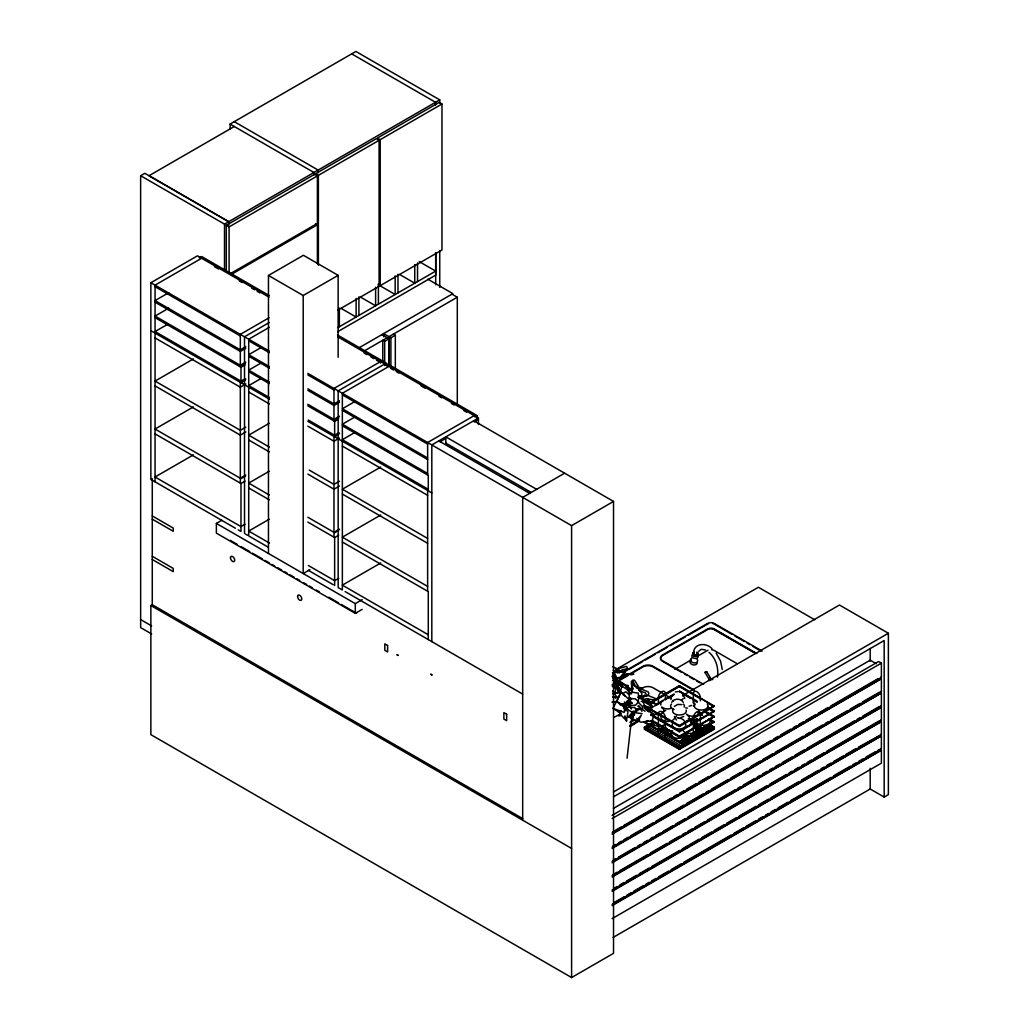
<?xml version="1.0" encoding="UTF-8"?>
<svg xmlns="http://www.w3.org/2000/svg" width="1029" height="1029" viewBox="0 0 1029 1029"><rect width="100%" height="100%" fill="white"/><g stroke="black" fill="none" stroke-linecap="round" stroke-linejoin="round"><path stroke-width="1.5" d="M435.704 284.763L435.717 252.478L435.717 275.129L337.641 331.75M626.224 704.865L626.237 702.37L627.523 700.633M696.929 655.987C693.147 658.406 692.993 650.675 693.662 655.537C694.536 656.939 697.932 656.566 697.225 654.547C697.984 656.759 694.073 656.888 693.327 655.203L693.7 653.814M696.852 655.936L697.276 654.933M617.722 672.143L617.078 668.696L612.525 666.689M627.291 704.633L627.574 703.862M617.259 673.017L617.49 670.046L618.763 668.554L626.185 666.406L627.227 667.281L627.381 669.506L621.31 675.744M627.073 758.244L631.845 716.094M619.741 710.434L619.741 713.727L626.648 720.866L624.937 716.21M624.384 701.984L625.632 705.765L627.626 707.399L630.533 707.193L625.285 702.987M618.005 691.244L619.098 687.745M631.574 693.495L632.243 685.185L636.514 686.343L641.852 693.469L641.736 694.961L639.614 696.955M648.167 698.755L648.784 700.878L642.984 700.788M614.802 693.623L615.831 689.07L612.216 686.099M398.339 655.447L397.117 654.753M432.064 674.921L430.855 674.214M616.255 679.14L614.647 686.189L612.229 684.967M634.687 712.235L632.115 718.744L636.488 720.493L641.299 715.296L638.019 721.11L640.733 722.191L652.077 720.892L679.372 736.623L714.319 716.454L679.372 737.111L651.151 720.814M652.077 720.892L654.225 714.679L650.727 715.026L652.965 713.843L645.788 708.479L647.884 709.933L650.727 708.466M625.581 704.196L625.786 705.212L624.989 704.248M624.14 706.846L625.092 704.235L622.365 705.328L619.908 704.582M623.252 694.832L624.063 692.581L626.031 691.835L629.452 695.205L628.796 698.91M613.683 717.522L621.31 713.47L613.04 708.441L621.066 691.99L629.375 699.913L623.059 704.878L616.77 701.546L612.371 701.804M693.803 650.701C696.131 642.533 707.155 643.189 712.017 648.643M612.165 702.395L616.77 701.546L621.066 691.99L624.873 696.016M633.607 711.399L630.327 718.036L634.378 712.004M642.469 708.904L642.495 706.563L638.121 702.138M619.226 691.205C617.194 691.617 620.088 692.002 618.532 687.128M622.288 703.63L624.796 704.775M619.265 672.76L622.236 669.763L626.635 668.953L625.581 670.368L621.001 672.22M620.41 713.47L618.712 716.03L620.899 715.451M623.793 708.338L625.478 705.765M615.162 675.178C614.853 681.044 619.381 689.314 616.86 677.609M615.612 675.243L618.468 691.578L616.795 683.127C619.098 684.709 613.824 677.404 615.316 674.96M693.43 654.097L693.289 654.817M625.864 710.151L627.175 708.299L625.092 710.692M671.705 702.318C674.124 698.164 680.851 698.164 683.282 702.318M681.597 700.325L683.153 698.64M625.478 710.563L627.175 708.299M628.41 717.264L633.054 711.18M637.633 700.685L638.649 699.398L638.314 693.122L632.269 692.208L629.066 694.536M698.691 651.267L701.302 649.26L705.431 649.968M634.649 714.358L632.063 717.509L632.951 717.792M624.05 707.283L625.786 705.212M622.494 677.146L626.584 674.149M674.265 706.486L677.725 704.428L681.893 704.608M620.551 684.336L622.545 682.78L621.362 685.378L621.953 686.742L620.346 685.648M634.34 714.267L630.841 717.123L628.526 716.39M638.932 705.727L640.591 708.235L634.752 712.673L642.109 713.676M705.277 672.181L706.344 671.513L705.379 672.091M705.251 672.734L706.782 671.796L710.447 677.97L708.904 678.896L705.187 672.76L705.894 672.361M706.782 671.796L706.1 672.233M708.891 678.896L710.499 677.931M683.68 716.454L680.349 717.869M626.159 686.626L627.96 685.365L627.085 685.648L627.073 687.025M619.136 677.301L616.667 678.908L617.863 685.7M705.187 672.207L705.971 671.718M709.586 680.632L710.293 680.208M627.729 690.588L632.899 688.092L629.131 690.047M640.372 698.575L646.032 695.54L648.797 695.758L656.412 698.948L654.122 700.08L646.778 698.665L642.996 699.579M711.026 679.757L712.364 678.973M712.068 679.706L712.865 679.243M151.649 633.98L140.651 627.626L140.626 175.727L144.819 173.309L228.708 221.711L228.708 225.338M230.084 128.921L230.084 124.072L355.88 51.45L439.743 99.864L439.743 103.08M234.278 126.503L149.038 175.715L228.708 221.711M140.626 175.727L224.515 224.129L439.743 99.864M226.29 271.18L226.29 225.3L314.604 174.313L317.395 175.92L317.395 223.396L230.47 273.585M226.29 225.3L229.081 226.907L317.395 175.92M379.084 140.317L376.28 138.696L315.594 173.734L318.385 175.354L379.084 140.317L379.084 286.319L337.705 310.218M441.981 103.993L439.177 102.385L377.399 138.053L380.203 139.661L441.981 103.993L441.981 250.008L380.203 285.676L378.338 284.609M235.435 528.25L150.864 479.424L150.864 282.731L197.452 255.822L269.032 297.149M199.227 257.842L201.555 256.491L269.199 295.542M201.645 258.253L155.057 285.149L155.057 481.842M168.756 292.699L155.057 300.609L240.323 349.847L245.802 346.683M168.756 308.173L155.057 316.083L240.323 365.308L245.802 362.144M231.847 274.151L317.395 224.759L317.395 263.656M167.393 324.431L155.057 331.544L240.979 381.154L245.082 378.788M268.466 553.499L268.466 275.463L303.414 255.295L338.142 275.348L338.142 357.307M193.426 358.928L155.057 381.077L240.323 430.302L245.802 427.138M268.466 275.463L303.195 295.516L338.142 275.348M269.096 317.755L240.323 334.374L240.323 366.877M269.186 322.553L244.516 336.792L244.516 533.498M269.264 327.351L248.709 339.223L248.709 535.916L268.119 547.119M245.802 348.239L240.323 351.403L155.057 302.179M261.044 347.57L248.709 354.683L269.341 366.594M240.979 365.694L245.082 363.314M155.057 317.639L240.979 367.25L245.082 364.871M261.044 363.031L248.709 370.157L269.341 382.068M193.426 406.892L155.057 429.042L240.323 478.266L245.802 475.102M245.802 379.174L240.323 382.338L240.323 483.103M245.082 380.344L240.979 382.711L240.979 367.25M337.872 327.582L435.704 271.103L419.215 261.585M245.802 384.01L240.323 387.187L155.057 337.949M261.044 378.505L248.709 385.618L269.495 397.618M358.542 348.098L452.863 293.638L427.923 279.232M363.867 351.172L387.187 337.705M457.3 404.706L457.3 297.227L388.962 336.676L388.962 365.552M382.749 361.025L382.749 340.265L384.666 341.371L389.116 338.811L389.116 365.552M383.637 336.817L383.637 333.602L390.891 337.795L395.329 335.222L395.329 368.253M193.426 454.857L155.057 477.006L240.979 526.604L245.082 524.237M245.802 431.974L240.323 435.138L155.057 385.914M269.264 423.279L248.709 435.151L269.341 447.062M384.756 364.961L387.097 363.61L337.512 334.991M386.531 365.977L388.859 364.639L477.212 415.639L477.212 418.803M388.962 366.388L342.361 393.284L342.361 589.99L338.168 587.559L338.168 390.866L384.756 363.97L384.756 365.527M339.454 400.744L333.975 403.908L307.851 388.833M339.454 402.313L333.975 405.477L307.851 390.39M354.696 401.632L342.361 408.757L427.627 457.982M339.454 416.218L333.975 419.382L307.851 404.294M334.631 419.755L338.747 417.388M307.851 405.85L334.631 421.324L338.747 418.944M240.979 478.639L245.082 476.273M354.696 417.105L342.361 424.218L427.627 473.456M155.057 433.878L240.979 483.489L245.082 481.109M269.264 471.243L248.709 483.115L269.341 495.026M338.747 432.849L334.631 435.228L308.301 420.025M339.454 433.248L333.975 436.412L333.975 537.177M338.747 434.418L334.631 436.785L334.631 421.324M339.454 438.084L333.975 441.248L307.851 426.16M354.696 432.566L342.361 439.692L428.283 489.302M362.169 609.374L355.301 613.348L216.373 533.138L216.373 523.414L221.865 520.237M269.264 519.208L248.709 531.08L269.495 543.08M339.454 481.212L333.975 484.376L309.227 470.086M339.454 486.048L333.975 489.212L307.851 474.125M380.73 467.063L342.361 489.212L427.627 538.45M474.228 415.613L427.627 442.521L427.627 475.012M474.871 416.989L477.212 415.639M473.752 420.732L613.528 501.432L613.528 953.343L571.597 977.55L150.864 734.642L150.864 605.528L152.266 604.718L522.693 818.582M478.421 424.398L478.421 418.044L431.82 444.94L431.82 641.633M440.052 441.75L445.531 438.586M474.305 421.98L478.421 419.6M339.454 529.176L333.975 532.34L307.851 517.253M334.631 532.713L338.747 530.347M307.851 522.089L334.631 537.562L338.747 535.183M380.73 515.027L342.361 537.177L427.627 586.414M309.922 569.667L303.195 573.539L303.195 295.516M338.747 578.311L334.631 580.678L308.301 565.474M380.73 562.992L342.361 585.141L428.283 634.752M564.612 473.186L522.681 497.393L522.681 820.19M216.373 523.414L355.301 603.624L362.169 599.663M307.851 373.36L571.597 525.639L613.528 501.432M615.574 669.712L758.386 587.263L814.749 619.805M624.654 671.294L707.528 623.445A4.759 2.753 0 0 1 714.255 623.445L762.155 651.1M628.796 669.545L642.611 661.57M645.376 659.975L655.049 654.393M657.801 652.798L667.474 647.215M670.239 645.62L685.43 636.848M688.195 635.253L707.528 624.101A4.759 2.753 0 0 1 708.505 623.664M614.403 682.741L643.074 666.2A6.959 4.013 0 0 1 652.913 666.2L694.292 690.086M614.403 683.385L628.05 675.513M630.79 673.931L643.074 666.843A6.959 4.013 0 0 1 652.913 666.843L692.916 689.932M638.97 690.06L643.074 687.694A6.959 4.013 0 0 1 652.913 687.694L670.844 698.048M674.921 669.313L691.437 659.769M696.929 656.592L707.939 650.238M649.801 702.704L679.372 685.623L714.319 706.28L679.372 726.461L644.424 706.28M649.363 703.437L679.372 686.111L714.319 706.28M649.363 703.926L679.372 686.6L701.199 699.193M647.112 709.573L652.489 706.473M656.528 704.145L673.995 694.06M646.636 710.344L652.489 706.962M656.528 704.633L663.242 700.749M665.724 699.308L673.995 694.536M657.544 704.518L661.634 702.164M668.464 698.228L671.191 696.646M629.941 722.358L634.018 720.004L636.629 721.509L636.629 722.68M631.304 722.088L634.018 720.004M629.838 725.432L636.629 721.509M629.838 725.947L636.629 722.036M629.851 726.037L639.562 720.416M682.6 695.578L839.458 605.013L888.374 633.259L888.374 794.658L884.181 797.076L870.2 789.011L613.078 937.458M631.189 725.818L635.266 723.464M644.424 722.268L683.693 744.79L644.424 722.268L647.112 720.712M648 720.686L645.273 722.268L679.372 741.472L713.483 722.268L709.38 719.901M662.998 712.029L665.724 710.447M708.942 724.004L714.319 727.104L714.319 729.201L679.372 749.382L644.424 729.201L644.424 727.104L652.489 722.448M654.47 725.432L651.743 723.85L644.849 727.837L644.849 728.956L679.796 749.138L679.796 747.517L644.424 727.104M646.212 727.696L651.666 724.545M644.424 729.201L653.454 723.992M653.454 724.48L645.273 729.201L645.273 727.104L679.372 746.797L713.483 727.104L713.483 729.201L707.643 725.741M645.273 706.28L679.372 725.496L713.483 706.28L708.016 703.141M714.319 705.804L679.372 725.972L644.424 705.804M650.727 714.28L679.372 730.822L713.483 711.618L708.016 708.466M652.489 716.274L679.372 731.786L714.319 711.129L679.372 731.297L650.727 714.756M652.09 720.39L679.372 736.147L713.483 716.943L703.926 711.425M679.372 741.96L714.319 721.779L679.372 742.436L679.372 741.472M651.743 723.85L644.424 727.593L678.947 747.517L714.319 727.104M679.796 747.517L714.319 727.593L709.38 724.738M679.372 748.893L713.894 728.956L713.894 727.349M613.528 791.944L888.374 633.259M613.528 796.78L884.181 640.527L884.181 797.076M613.438 808.408L870.2 660.168L876.258 663.666M612.101 815.367L878.586 661.506L881.39 663.126L881.39 677.416L612.126 832.873M612.126 818.582L881.39 663.126M612.95 831.754L621.284 826.943M624.05 825.335L651.82 809.308M654.585 807.714L671.242 798.092M674.021 796.497L676.799 794.89M679.577 793.282L683.732 790.877M686.51 789.282L696.234 783.674M699 782.066L708.724 776.458M711.502 774.85L740.648 758.026M743.414 756.431L771.184 740.404M773.949 738.796L778.117 736.391M780.895 734.783L790.606 729.175M793.385 727.58L796.163 725.972M798.941 724.377L803.109 721.972M805.874 720.364L815.598 714.756M818.364 713.148L828.088 707.54M830.866 705.945L878.046 678.69M612.95 833.04L881.39 678.703L881.39 691.707L612.126 847.176M612.126 834.172L881.39 678.703M612.95 846.044L615.728 844.449M618.506 842.841L621.284 841.233M624.05 839.638L628.217 837.233M630.996 835.625L640.707 830.017M643.485 828.422L653.209 822.801M655.975 821.206L683.732 805.18M686.51 803.572L703.167 793.964M705.945 792.356L708.724 790.748M711.502 789.153L728.159 779.532M730.924 777.937L740.648 772.329M743.414 770.721L747.581 768.316M750.36 766.708L760.071 761.1M762.849 759.505L772.573 753.897M775.339 752.289L803.109 736.262M805.874 734.655L810.042 732.262M812.82 730.654L822.531 725.046M825.309 723.438L828.088 721.843M830.866 720.236L847.523 710.615M850.288 709.02L860.012 703.412M862.791 701.804L879.435 692.195M612.95 847.343L881.39 693.006L881.39 706.01L612.126 861.466M612.126 848.462L881.39 693.006M612.95 860.347L615.728 858.739M618.506 857.131L635.163 847.523M637.941 845.915L640.707 844.32M643.485 842.712L647.653 840.307M650.431 838.699L653.209 837.104M655.975 835.497L660.142 833.091M662.92 831.496L672.632 825.888M675.41 824.28L685.121 818.672M687.899 817.065L735.092 789.822M737.87 788.227L740.648 786.619M743.414 785.011L754.527 778.606M757.305 776.998L760.071 775.403M762.849 773.795L767.017 771.39M769.795 769.795L772.573 768.187M775.339 766.579L779.506 764.187M782.284 762.579L791.996 756.971M794.774 755.363L804.485 749.755M807.263 748.16L854.456 720.905M857.234 719.31L860.012 717.702M862.791 716.107L879.435 706.486M612.95 861.633L881.39 707.296L881.39 720.3L612.126 875.756M612.126 862.752L881.39 707.296M612.95 874.637L617.117 872.232M619.895 870.624L647.653 854.597M650.431 853.002L667.088 843.381M669.853 841.786L679.577 836.178M682.356 834.57L685.121 832.963M687.899 831.368L692.067 828.962M694.845 827.355L704.556 821.747M707.335 820.152L767.017 785.693M769.795 784.085L786.452 774.464M789.217 772.869L791.996 771.261M794.774 769.666L798.941 767.261M801.72 765.653L804.485 764.058M807.263 762.45L811.431 760.045M814.209 758.437L823.92 752.829M826.699 751.234L879.435 720.776M612.95 875.923L881.39 721.599L881.39 734.603L612.126 890.059M612.126 877.055L881.39 721.599M614.339 888.13L617.117 886.522M619.895 884.927L624.05 882.522M626.828 880.914L636.552 875.306M639.318 873.711L649.042 868.103M651.82 866.495L679.577 850.468M682.356 848.861L699 839.252M701.778 837.645L711.502 832.037M714.267 830.429L723.992 824.821M726.77 823.226L736.481 817.618M739.259 816.01L755.916 806.389M758.682 804.794L768.406 799.186M771.184 797.578L798.941 781.551M801.72 779.956L818.364 770.335M821.142 768.727L823.92 767.132M826.699 765.525L830.866 763.119M833.631 761.524L843.356 755.916M846.134 754.308L855.845 748.7M858.623 747.093L881.39 734.603M612.95 890.226L881.39 735.889L881.39 748.893L612.126 904.35M612.126 891.346L881.39 735.889M614.339 902.42L624.05 896.812M626.828 895.217L630.996 892.812M633.774 891.204L643.485 885.596M646.263 883.988L649.042 882.393M651.82 880.785L655.975 878.38M658.753 876.785L668.464 871.177M671.242 869.569L680.966 863.961M683.732 862.353L730.924 835.111M733.703 833.516L743.414 827.908M746.192 826.3L755.916 820.692M758.682 819.084L762.849 816.679M765.627 815.084L768.406 813.476M771.184 811.881L775.339 809.476M778.117 807.868L787.841 802.26M790.606 800.652L800.33 795.044M803.109 793.449L830.866 777.422M833.631 775.815L850.288 766.193M853.067 764.598L855.845 762.991M858.623 761.396L862.791 758.99M865.556 757.383L875.28 751.775M878.046 750.167L881.39 748.893M612.95 904.517L881.39 750.18L881.39 763.184L612.126 918.64M612.126 905.636L881.39 750.18M621.079 710.679L618.223 711.798M625.954 686.845L628.153 685.7L624.757 685.404M639.781 689.186L641.864 688.195L638.88 688.157M612.525 693.829L621.066 691.99L617.066 692.89M689.083 706.228L691.642 705.392M635.15 710.589L640.591 708.235M629.118 689.7L632.899 688.092L629.002 689.662M612.962 678.343L615.625 677.275L613.67 677.725L612.808 676.76M619.407 693.199L621.58 692.62L622.802 693.314M615.406 698.061L615.689 697.289M617.709 685.816L615.059 686.703L618.429 688.002M641.054 709.38L635.498 708.801M615.008 683.385L620.333 681.893L624.256 684.517M639.459 689.79L642.456 689.533L648.347 691.99L648.849 693.469L648.309 695.218L640.655 697.456L637.8 697.199M612.294 676.812L614.918 676.143L612.101 676.143M675.307 692.041L677.751 691.591M630.262 707.54L634.726 707.45L636.372 709.83L635.485 712.287L632.822 712.39L629.645 710.769L625.426 707.412L625.143 705.199M612.679 677.121L615.483 676.593M621.104 677.378L616.976 678.085L619.908 677.995L625.143 674.317L633.864 674.085L631.652 674.767L627.317 674.034M638.79 688.44L642.919 687.912L638.623 687.989M632.989 688.928L630.082 689.173L632.861 689.018M678.137 718.191L681.481 718.564L684.221 720.454M615.355 684.156L622.648 683.68L620.333 681.893L623.381 685.134M639.794 696.684L646.881 695.321L645.35 692.877L638.585 690.408M615.175 683.745L622.648 683.68M612.769 697.276L618.57 697.636L612.821 696.492M398.082 655.422L397.091 654.856M431.807 674.895L430.817 674.317M617.85 683.063L616.628 683.295L618.017 691.424M641.183 701.418L647.974 702.37L650.174 704.273L649.363 705.006L644.823 702.215L639.459 697.122M677.725 717.663L678.548 717.869M643.421 705.675L650.56 707.489L650.418 701.637L644.887 700.093M648.347 701.546L657.248 704.428L652.399 707.193L650.418 701.637L657.248 704.428L647.537 700.826M617.233 670.188L618.12 670.471M612.525 680.233L617.053 683.385L617.104 681.584L613.991 679.179M613.04 708.441L624.179 712.402L624.706 707.592L616.77 701.546M627.793 688.954L630.545 690.099M620.114 685.546L622.005 686.356L620.513 685.546M613.091 676.053L616.371 677.738M351.686 53.868L435.55 102.295L435.55 104.984M234.278 121.654L318.141 170.081L318.141 172.769M230.084 124.072L313.948 172.499L313.948 174.917M451.975 294.153L457.3 297.227M315.53 223.692L317.395 224.759M399.625 274.473L414.751 283.207L414.751 264.582M378.685 284.982L395.175 294.5L395.175 275.888M360.484 297.072L375.611 305.806L375.611 287.181M393.4 334.116L395.329 335.222M340.998 308.327L356.124 317.048L356.124 298.436M381.862 334.631L389.116 338.811M337.936 336.933L478.421 418.044M214.405 266.601L218.547 268.993M239.255 280.956L242.021 282.551M251.681 288.12L254.446 289.715M257.199 291.31L259.964 292.905M364.099 353.024L366.851 354.619M370.993 357.012L373.746 358.594M376.498 360.189L379.251 361.771M390.673 368.369L393.438 369.964M396.204 371.559L398.956 373.154M421.041 385.901L425.183 388.293M438.984 396.268L441.75 397.863M451.409 403.432L454.175 405.027M463.835 410.61L466.6 412.205M881.39 677.416L880.824 677.095L880.824 678.381M536.649 489.328L445.801 436.862L445.801 443.589M881.39 691.707L880.824 691.385L880.824 692.684M445.57 442.984L530.913 492.261M438.817 440.901L529.665 493.354M150.864 282.731L269.341 351.133M155.057 286.705L240.323 335.93M248.709 340.779L269.341 352.69M307.851 374.916L333.975 390.004M342.361 394.853L427.627 444.078M881.39 706.01L880.824 705.688L880.824 706.974M881.39 720.3L880.824 719.978L880.824 721.265M732.043 634.366L714.255 624.101A4.759 2.753 0 0 0 712.711 623.497M734.783 635.948L744.366 641.479M747.093 643.061L749.832 644.643M752.572 646.212L760.778 650.958M248.709 356.253L269.341 368.163M342.361 410.314L427.627 459.551M756.817 653.556L713.74 628.693A4.875 2.817 0 0 0 708.042 628.693L662.535 654.958A7.01 4.052 0 0 0 662.535 660.682L703.643 684.414M712.891 628.565L755.608 653.222M755.427 653.402L713.74 629.336A4.875 2.817 0 0 0 708.042 629.336L662.535 655.602A7.01 4.052 0 0 0 662.535 661.325L681.712 672.4M248.709 371.713L269.341 383.624M342.361 425.787L428.283 475.385L428.283 490.859M737.407 663.846L713.74 650.187A4.875 2.817 0 0 0 711.644 649.698M150.864 330.695L269.495 399.188M307.851 421.324L431.82 492.904M248.709 392.023L269.341 403.934M342.361 446.097L427.627 495.322M684.452 673.982L687.192 675.564M689.932 677.146L694.048 679.526M696.787 681.108L699.527 682.69M248.709 439.988L269.341 451.898M342.361 494.061L427.627 543.286M696.839 701.045L679.372 690.948L679.372 691.925M707.592 707.245L714.319 711.129M679.372 691.437L697.109 701.675M707.592 707.733L714.319 711.618M682.098 693.495L690.292 698.228M693.019 699.797L697.109 702.164M704.904 711.026L714.319 716.454M703.926 710.936L714.319 716.943M698.189 712.467L702.215 714.795M708.942 718.679L714.319 721.779M698.472 713.123L702.563 715.477M709.38 719.412L714.319 722.268M709.38 725.226L713.894 727.837M708.441 725.329L713.894 728.481L678.947 748.649L678.947 747.517M708.016 725.574L714.319 729.201M707.232 725.985L711.322 728.841L705.868 725.689M705.482 726.989L709.586 729.844L704.119 726.693M703.707 726.937L709.161 729.6M693.778 722.731L707.425 731.092L691.051 721.638M690.639 721.882L707 730.847M694.356 725.548L705.264 732.326L695.295 726.577M696.659 727.85L704.852 732.095M696.286 729.149L703.103 733.574L695.861 729.394M695.861 729.883L702.691 733.33M695.488 731.195L700.955 734.822L695.488 731.67M695.077 731.915L700.53 734.577M694.704 733.227L698.794 736.069L694.279 733.458M694.279 733.947L698.369 735.825M692.543 734.462L696.633 737.317L692.543 734.95M692.118 735.195L696.221 737.073M690.382 735.709L694.472 738.565L689.97 735.954M685.867 734.076L694.06 738.32M684.131 734.59L692.324 739.812M684.131 735.079L691.9 740.044L685.082 736.108M683.346 736.635L690.163 741.047L683.346 737.111M684.285 738.14L689.739 740.816M248.709 487.952L269.341 499.862M342.361 542.026L428.283 591.624L428.283 639.588M683.912 739.452L688.002 742.295L682.549 739.144M661.66 727.091L667.538 730.487M661.66 727.58L668.49 731.516M682.124 739.388L687.578 742.05M659.923 728.095L670.844 734.397M681.751 740.7L685.841 743.543L681.339 740.944M659.512 728.339L672.207 735.671M654.045 725.677L651.318 723.606M659.512 728.815L671.783 735.915M681.339 741.42L685.43 743.298M636.745 718.422L639.511 720.017M644.849 728.481L679.796 748.649M238.201 529.845L240.979 531.453L240.979 483.489M245.571 534.102L247.667 535.312M308.301 570.323L333.242 584.716M345.139 591.585L522.681 694.086M230.29 540.366L237.236 544.367M241.403 546.772L249.725 551.583M252.504 553.19L262.215 558.798M264.993 560.406L269.161 562.812M271.939 564.406L274.717 566.014M277.496 567.622L281.663 570.027M284.428 571.622L287.207 573.23M289.985 574.825L294.153 577.23M296.931 578.838L299.709 580.446M303.864 582.851L306.642 584.446M309.42 586.054L312.199 587.649M316.366 590.054L319.144 591.662M328.856 597.27L338.58 602.878M341.358 604.486L356.626 613.297M152.266 515.941L173.232 528.044L173.232 531.273L152.266 519.169M152.266 556.29L173.232 568.394L173.232 571.622L152.266 559.519M150.864 605.528L571.597 848.436M140.626 619.574L151.662 625.915M613.194 670.226L619.021 672.786M612.718 676.902L616.139 678.908L613.734 677.031L613.091 674.78M629.002 702.035L628.989 702.563M625.195 709.2L627.986 711.682L626.417 721.059L624.95 716.158L625.156 716.801M626.88 686.266L630.803 688.903M637.851 706.113L645.08 711.283M644.797 707.63L647.884 709.933M630.455 700.427L629.928 700.016L630.237 700.698M615.509 676.169L612.461 672.915M646.508 709.611L644.09 707.669L648.939 711.592M620.037 689.687L617.181 686.819L617.066 685.07L624.14 684.169L626.597 685.61L629.246 691.668L631.317 693.829M694.035 655.846L693.327 655.203M616.448 678.947L617.271 679.693M649.106 711.656L644.63 707.566L648.733 711.592M612.435 684.336L619.252 690.678M612.911 673.005L614.416 674.445M709.071 652.373C715.875 658.29 718.808 667.847 717.496 677.146M672.876 700.376L673.468 701.212M716.184 653.106L720.583 661.107L722.255 669.545M614.39 693.495L617.233 697.713M635.06 686.536L632.835 683.179L632.822 681.147L636.642 688.195M639.575 707.335L641.98 711.258M639.459 697.418L639.845 698.099M639.729 688.491L634.52 680.208L632.912 680.053L631.317 681.545L631.986 692.35M612.679 690.806L613.991 693.636M612.962 690.973L614.056 693.495M630.237 706.254L631.33 709.007M642.971 701.521L646.032 709.611M630.636 704.389L630.404 703.514L630.095 704.814M625.066 704.929L625.786 707.72M629.504 693.919L628.23 690.33L623.072 686.755L621.503 687.526L620.371 692.157M616.95 679.179L617.696 683.282M618.378 687.359L619.072 691.424M618.326 688.414L618.776 691.128M697.225 654.547L697.353 655.319M880.824 734.269L880.824 735.568M880.824 748.572L880.824 749.858M870.2 648.424L870.2 661.21M870.2 768.239L870.2 789.011M700.337 700.839L700.337 697.726A4.939 2.855 60 0 0 696.839 691.681A4.939 2.855 60 0 0 693.353 693.7L693.353 703.039M700.337 735.658L700.337 713.869A4.939 2.855 -60 0 0 696.839 711.849A4.939 2.855 -60 0 0 693.353 717.908L693.353 739.697M683.269 744.546L649.158 724.853M681.108 745.793L647.421 726.345M679.372 685.623L679.372 686.6M679.372 725.496L679.372 726.461M679.372 730.822L679.372 731.786M679.372 736.147L679.372 737.111M679.372 746.797L679.372 749.382M665.39 699.926L665.39 693.7A4.939 2.855 -60 0 0 661.904 691.681A4.939 2.855 -60 0 0 658.406 697.726L658.406 703.952M665.39 739.697L665.39 717.908A4.939 2.855 60 0 0 661.904 711.849A4.939 2.855 60 0 0 658.406 713.869L658.406 735.658M571.597 525.639L571.597 977.55M439.743 250.51L439.743 287.361M427.627 490.486L427.627 591.251M417.542 262.974L417.542 281.599M397.979 274.267L397.979 292.892M390.891 337.795L390.891 366.092M384.666 341.371L384.666 363.391M380.563 363.108L380.563 361.552L333.975 388.447L333.975 420.938M380.203 139.661L380.203 285.676M378.402 284.017L378.402 304.185M358.915 296.815L358.915 315.44M355.301 603.624L355.301 613.348M339.351 308.108L339.351 326.733M334.631 537.562L334.631 585.527M318.385 175.354L318.385 265.199M229.081 226.907L229.081 272.788M224.515 224.129L224.515 270.588M152.266 478.614L152.266 604.718M707.245 704.042A6.92 4 0 0 1 701.251 710.036A6.92 4 0 0 1 695.257 704.042M686.137 710.01A6.92 4 0 0 1 678.548 715.001A6.92 4 0 0 1 673.455 709.045M685.018 723.014A6.92 4 0 0 1 679.024 728.995A6.92 4 0 0 1 673.043 723.014M683.488 704.042A6.92 4 0 0 1 684.169 707.077M674.034 709.495A6.92 4 0 0 1 671.5 704.042M694.305 704.042A6.92 4 0 0 1 693.379 706.035M687.385 708.042A6.92 4 0 0 1 685.597 707.901M693.379 702.048A6.92 4 0 0 1 694.073 703.013M671.062 699.514A6.92 4 0 0 1 672.863 695.655M682.639 695.655A6.92 4 0 0 1 684.671 698.485M671.14 708.389A6.92 4 0 0 1 661.698 706.936M660.772 704.942A6.92 4 0 0 1 661.004 703.9M661.917 707.785A6.92 4 0 0 1 661.917 713.431A6.92 4 0 0 1 652.129 713.431A6.92 4 0 0 1 652.129 707.785M674.471 716.441A6.92 4 0 0 1 667.782 721.458A6.92 4 0 0 1 661.094 716.441M689.16 716.994A6.92 4 0 0 1 684.272 721.882M676.49 720.017A6.92 4 0 0 1 676.49 716.03M687.372 715.194A6.92 4 0 0 1 688.465 716.03M699.218 711.18A6.92 4 0 0 1 695.192 715.901A6.92 4 0 0 1 686.549 714.216M665.017 724.223A6.92 4 0 0 1 656.386 725.908A6.92 4 0 0 1 652.347 721.188M685.005 733.291A6.92 4 0 0 1 677.416 738.282A6.92 4 0 0 1 672.323 732.326M696.324 728.365A6.92 4 0 0 1 691.437 733.265A6.92 4 0 0 1 682.96 730.436M672.722 730.899A6.92 4 0 0 1 666.046 727.94M697.611 718.666A6.92 4 0 0 1 689.25 719.31M696.633 719.335A6.92 4 0 0 1 688.285 718.705M698.074 713.058A6.92 4 0 0 1 699.167 713.882M688.71 719.104A6.92 4 0 0 1 690.498 722.963M709.29 719.335A6.92 4 0 0 1 703.309 725.329A6.92 4 0 0 1 697.315 719.335M697.289 653.119A2.624 1.814 12.6 0 1 697.07 655.807A2.624 1.814 12.6 0 1 693.289 654.984A2.624 1.814 12.6 0 1 694.163 652.45M696.903 654.714A3.164 2.187 12.6 0 1 697.25 658.007A3.164 2.187 12.6 0 1 692.646 657.441A3.164 2.187 12.6 0 1 693.109 654.251M697.199 662.47A3.666 2.534 12.6 0 1 692.62 664.734A3.666 2.534 12.6 0 1 690.755 660.451M697.109 653.492A2.122 1.466 12.6 0 1 696.684 655.524A2.122 1.466 12.6 0 1 693.752 654.894A2.122 1.466 12.6 0 1 694.176 652.862M696.903 652.09A2.624 1.814 12.6 0 1 697.135 655.164A2.624 1.814 12.6 0 1 693.07 653.672L692.993 653.196A2.624 1.814 12.6 0 1 694.318 651.769M696.955 659.113A3.666 2.534 12.6 0 1 696.221 662.625A3.666 2.534 12.6 0 1 691.154 661.531A3.666 2.534 12.6 0 1 691.887 658.02M697.263 652.54A2.38 1.646 12.6 0 1 697.225 654.894A2.38 1.646 12.6 0 1 693.906 654.483A2.38 1.646 12.6 0 1 693.945 652.129M620.024 671.127L619.162 670.702L620.024 671.127M630.185 698.562L630.996 699.373L630.185 698.562M627.51 703.656L627.33 704.569L627.51 703.656M658.02 735.606L658.792 735.722L658.123 735.503M665.017 739.632L665.789 739.697L665.056 739.581M692.967 739.632L693.739 739.697L693.006 739.581M699.952 735.606L700.736 735.658L699.952 735.606M638.585 701.855L635.536 705.187L630.507 705.534L625.079 703.63L632.089 698.652L635.279 698.82L638.585 701.855M616.744 678.252L616.525 679.011L620.963 677.133L624.976 672.529L621.876 671.538L614.969 672.516L614.429 675.307L616.744 678.252M628.796 701.405L628.526 702.743L628.796 701.405M632.166 703.129L631.111 703.039L632.166 703.129M639.292 696.003L638.829 696.762L639.794 697.495L640.257 696.723L639.292 696.003M629.233 699.244L628.951 700.569L629.233 699.244M629.208 702.434L628.603 701.662L629.208 702.434M617.876 671.603L618.403 672.374L617.876 671.603M619.021 670.111L618.095 670.149L619.021 670.111M629.619 703.18L629.902 704.068L629.619 703.18M629.504 703.154L628.732 702.897L629.671 703.887L629.504 703.154M630.751 701.791L629.851 700.865L630.751 701.791M387.611 645.492L384.807 643.871L384.807 650.328L387.611 651.949L387.611 645.492M506.667 714.229L503.876 712.608L503.876 719.065L506.667 720.686L506.667 714.229M631.15 698.588L630.52 698.048L631.15 698.588M642.598 697.765L642.212 696.877L642.752 698.498L642.598 697.765M644.784 696.401L644.424 695.334L644.784 696.401M230.47 557.757A2.984 1.724 60 0 0 233.634 561.693A2.984 1.724 60 0 0 233.634 557.474A2.984 1.724 60 0 0 230.47 557.757M297.561 596.498A2.984 1.724 60 0 0 300.725 600.421A2.984 1.724 60 0 0 300.725 596.215A2.984 1.724 60 0 0 297.561 596.498"/></g></svg>
